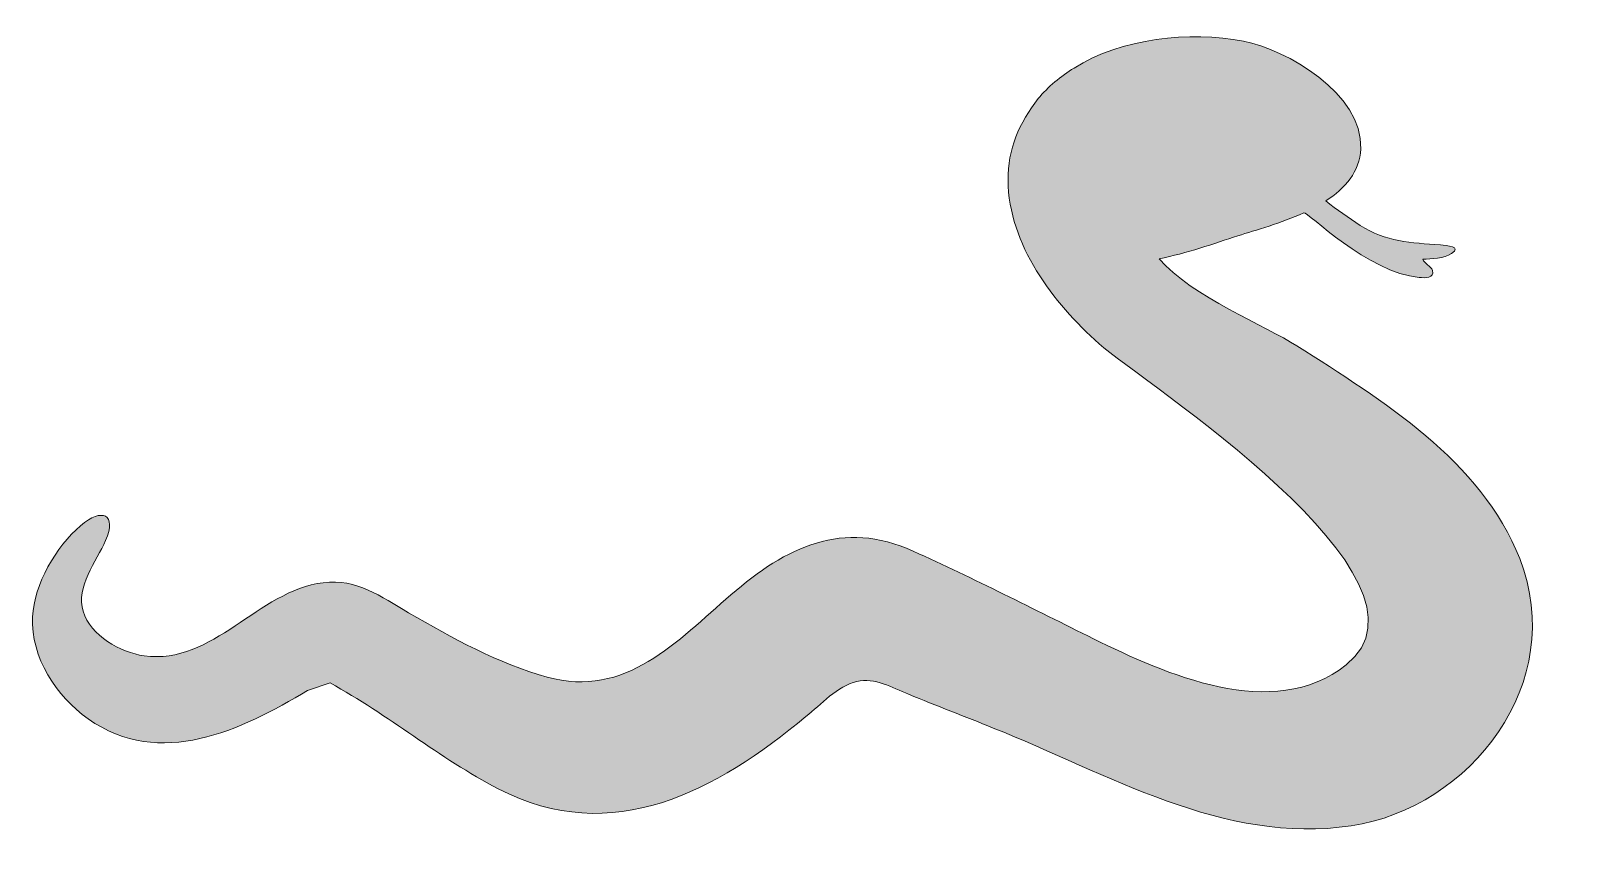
# Model space of a CAD drawing. Header units: inches. Extents: x 0 to 104, y -1 to 54.
import ezdxf

# ---------------------------------------------------------------- set-up
doc = ezdxf.new("R2010")
doc.units = ezdxf.units.IN
doc.header["$MEASUREMENT"] = 0
doc.layers.add('Layer 1', color=7, linetype='Continuous')

msp = doc.modelspace()

# ---------------------------------------------------------------- hatches: boundary and pattern name
at = {"layer": 'Layer 1', "true_color": 0xcc3427}
h = msp.add_hatch(color=22, dxfattribs=at)
h.dxf.hatch_style = 2
edge = h.paths.add_edge_path()
edge.add_spline(control_points=[(3.78, 7.46), (8.63, 4.03), (14.14, 6.68), (18.64, 9.38), (18.64, 9.38), (20.16, 9.89), (20.16, 9.89), (24.1, 7.74), (27.55, 4.8), (31.54, 2.73), (39.31, -1.3), (46.32, 2.61), (52.39, 7.61), (53.4, 8.43), (54.52, 9.69), (55.83, 9.99), (57.09, 10.29), (58.21, 9.58), (59.34, 9.13), (61.24, 8.35), (63.17, 7.61), (65.08, 6.84), (72.75, 3.78), (80.72, -1.08), (89.32, 0.22), (97.41, 1.43), (104.03, 9.92), (100.74, 18.31), (98.13, 24.95), (91.41, 29.04), (85.65, 32.72), (83.55, 34.06), (78.55, 36.03), (76.32, 38.62), (78.14, 38.97), (80.08, 39.66), (81.65, 40.17), (82.87, 40.56), (84.57, 41.03), (86.12, 41.73), (86.33, 41.83), (90.48, 37.65), (93.93, 37.35), (94.33, 37.32), (94.97, 37.29), (94.83, 37.82), (94.74, 38.12), (94.26, 38.29), (94.18, 38.58), (94.74, 38.6), (95.64, 38.64), (96.12, 38.97), (96.85, 39.47), (95.79, 39.51), (95.37, 39.55), (93.38, 39.7), (91.67, 39.75), (89.93, 40.88), (89.14, 41.39), (88.37, 41.95), (87.6, 42.53), (88.92, 43.39), (89.9, 44.51), (89.97, 46.06), (90.13, 49.82), (84.92, 52.79), (82.03, 53.35), (78.38, 54.06), (73.74, 53.55), (70.55, 51.53), (69.69, 50.99), (68.76, 50.25), (68.13, 49.46), (66.83, 47.83), (66.06, 46.03), (66.08, 43.93), (66.13, 39.58), (69.12, 35.65), (72.25, 32.86), (75.04, 30.38), (96.25, 16.9), (88.98, 11.11), (84.04, 7.18), (76.7, 10.51), (71.86, 12.89), (67.81, 14.89), (63.78, 16.96), (59.65, 18.82), (54.89, 20.98), (51.08, 19.11), (47.31, 15.86), (43.69, 12.74), (40.16, 8.8), (34.87, 10.29), (31.53, 11.23), (28.46, 12.91), (25.47, 14.65), (23.6, 15.74), (21.98, 16.97), (19.7, 16.68), (15.25, 16.13), (12.26, 11.08), (7.57, 11.73), (5.95, 11.96), (3.95, 13.08), (3.43, 14.75), (2.93, 16.37), (4.34, 18.14), (4.95, 19.54), (5.74, 21.32), (4.73, 21.79), (3.26, 20.54), (1.61, 19.14), (0.1, 16.55), (0.01, 14.36), (-0.11, 11.6), (1.6, 9), (3.78, 7.46)], knot_values=[0, 0, 0, 0, 1, 1, 1, 2, 2, 2, 3, 3, 3, 4, 4, 4, 5, 5, 5, 6, 6, 6, 7, 7, 7, 8, 8, 8, 9, 9, 9, 10, 10, 10, 11, 11, 11, 12, 12, 12, 13, 13, 13, 14, 14, 14, 15, 15, 15, 16, 16, 16, 17, 17, 17, 18, 18, 18, 19, 19, 19, 20, 20, 20, 21, 21, 21, 22, 22, 22, 23, 23, 23, 24, 24, 24, 25, 25, 25, 26, 26, 26, 27, 27, 27, 28, 28, 28, 29, 29, 29, 30, 30, 30, 31, 31, 31, 32, 32, 32, 33, 33, 33, 34, 34, 34, 35, 35, 35, 36, 36, 36, 37, 37, 37, 38, 38, 38, 39, 39, 39, 39], degree=3, periodic=1)

# ---------------------------------------------------------------- linework, layer by layer
at = {"layer": 'Layer 1', "lineweight": 0}
msp.add_open_spline([(3.78, 7.46), (8.63, 4.03), (14.14, 6.68), (18.64, 9.38), (18.64, 9.38), (20.16, 9.89), (20.16, 9.89), (24.1, 7.74), (27.55, 4.8), (31.54, 2.73), (39.31, -1.3), (46.32, 2.61), (52.39, 7.61), (53.4, 8.43), (54.52, 9.69), (55.83, 9.99), (57.09, 10.29), (58.21, 9.58), (59.34, 9.13), (61.24, 8.35), (63.17, 7.61), (65.08, 6.84), (72.75, 3.78), (80.72, -1.08), (89.32, 0.22), (97.41, 1.43), (104.03, 9.92), (100.74, 18.31), (98.13, 24.95), (91.41, 29.04), (85.65, 32.72), (83.55, 34.06), (78.55, 36.03), (76.32, 38.62), (78.14, 38.97), (80.08, 39.66), (81.65, 40.17), (82.87, 40.56), (84.57, 41.03), (86.12, 41.73), (86.33, 41.83), (90.48, 37.65), (93.93, 37.35), (94.33, 37.32), (94.97, 37.29), (94.83, 37.82), (94.74, 38.12), (94.26, 38.29), (94.18, 38.58), (94.74, 38.6), (95.64, 38.64), (96.12, 38.97), (96.85, 39.47), (95.79, 39.51), (95.37, 39.55), (93.38, 39.7), (91.67, 39.75), (89.93, 40.88), (89.14, 41.39), (88.37, 41.95), (87.6, 42.53), (88.92, 43.39), (89.9, 44.51), (89.97, 46.06), (90.13, 49.82), (84.92, 52.79), (82.03, 53.35), (78.38, 54.06), (73.74, 53.55), (70.55, 51.53), (69.69, 50.99), (68.76, 50.25), (68.13, 49.46), (66.83, 47.83), (66.06, 46.03), (66.08, 43.93), (66.13, 39.58), (69.12, 35.65), (72.25, 32.86), (75.04, 30.38), (96.25, 16.9), (88.98, 11.11), (84.04, 7.18), (76.7, 10.51), (71.86, 12.89), (67.81, 14.89), (63.78, 16.96), (59.65, 18.82), (54.89, 20.98), (51.08, 19.11), (47.31, 15.86), (43.69, 12.74), (40.16, 8.8), (34.87, 10.29), (31.53, 11.23), (28.46, 12.91), (25.47, 14.65), (23.6, 15.74), (21.98, 16.97), (19.7, 16.68), (15.25, 16.13), (12.26, 11.08), (7.57, 11.73), (5.95, 11.96), (3.95, 13.08), (3.43, 14.75), (2.93, 16.37), (4.34, 18.14), (4.95, 19.54), (5.74, 21.32), (4.73, 21.79), (3.26, 20.54), (1.61, 19.14), (0.1, 16.55), (0.01, 14.36), (-0.11, 11.6), (1.6, 9), (3.78, 7.46)], degree=3, knots=[0, 0, 0, 0, 1, 1, 1, 2, 2, 2, 3, 3, 3, 4, 4, 4, 5, 5, 5, 6, 6, 6, 7, 7, 7, 8, 8, 8, 9, 9, 9, 10, 10, 10, 11, 11, 11, 12, 12, 12, 13, 13, 13, 14, 14, 14, 15, 15, 15, 16, 16, 16, 17, 17, 17, 18, 18, 18, 19, 19, 19, 20, 20, 20, 21, 21, 21, 22, 22, 22, 23, 23, 23, 24, 24, 24, 25, 25, 25, 26, 26, 26, 27, 27, 27, 28, 28, 28, 29, 29, 29, 30, 30, 30, 31, 31, 31, 32, 32, 32, 33, 33, 33, 34, 34, 34, 35, 35, 35, 36, 36, 36, 37, 37, 37, 38, 38, 38, 39, 39, 39, 39], dxfattribs=at)

doc.saveas('drawing.dxf')
